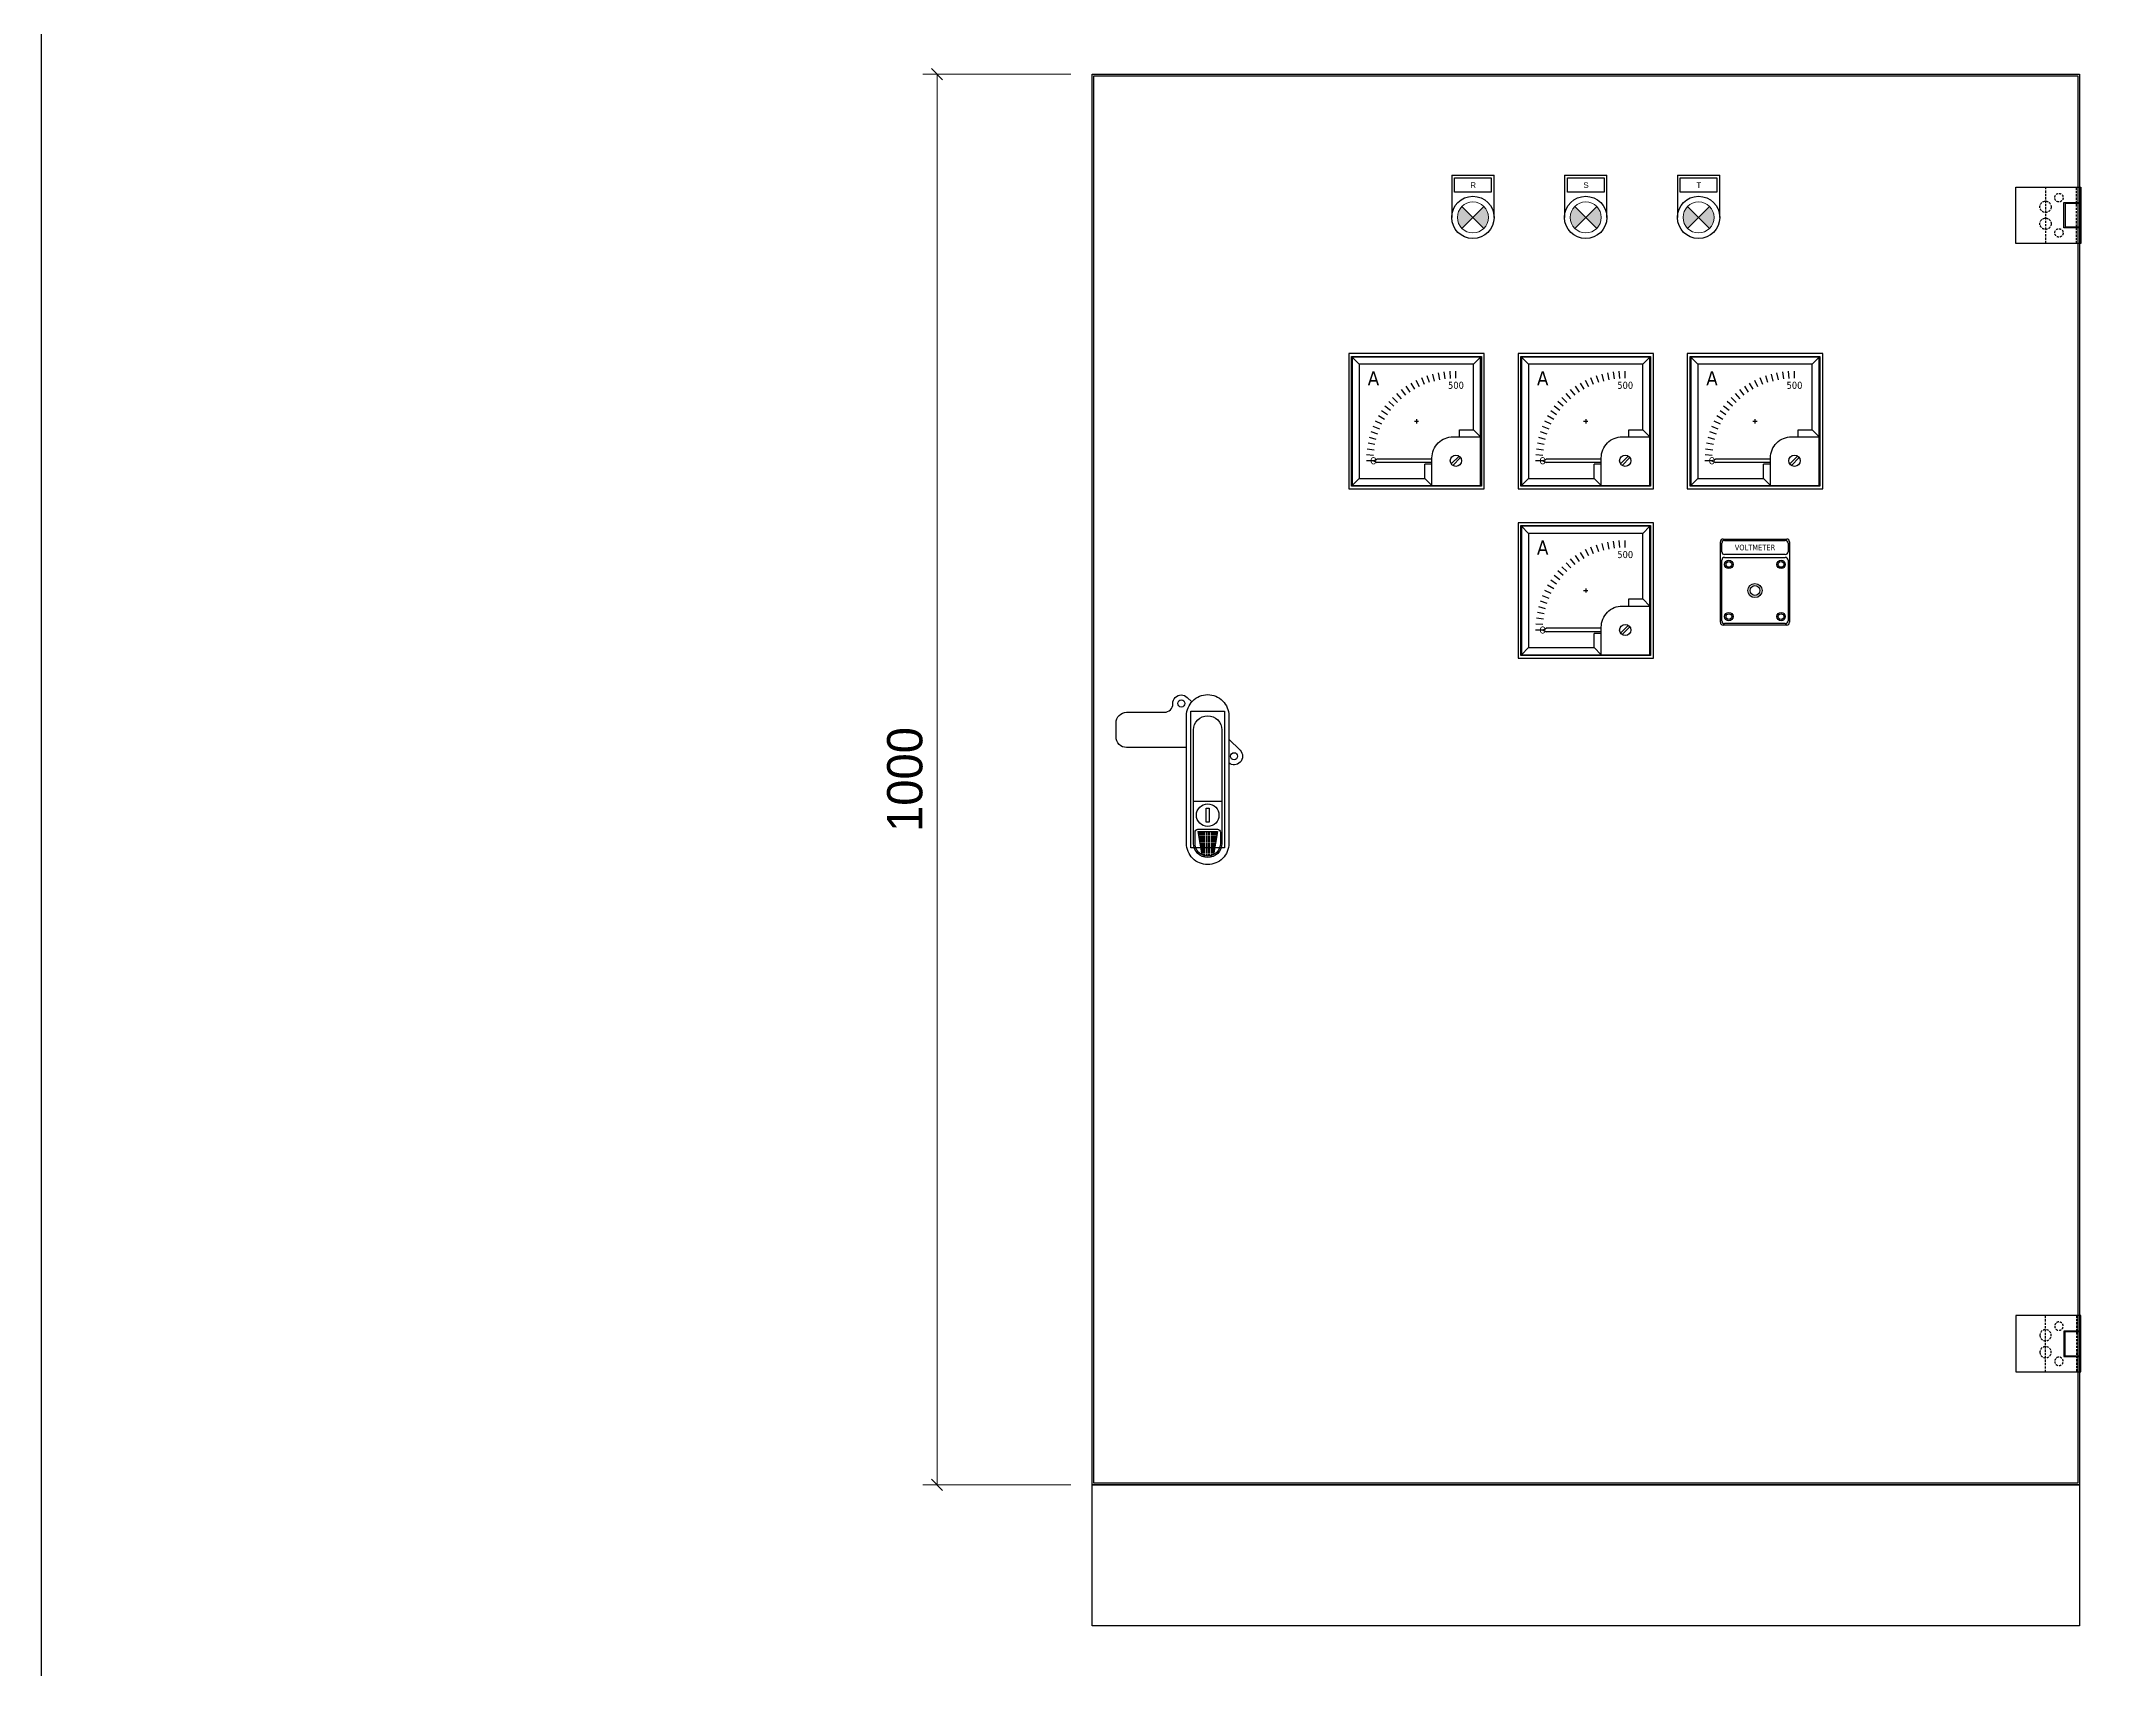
# Model space of a CAD drawing. Header units: millimetres. Extents: x 0 to 4277, y 0 to 3024.
# Drawn here: x 0 to 1470, y 1097 to 2250 of the extents above; entities that cross this region are included whole.
import ezdxf
from ezdxf.enums import TextEntityAlignment as Align

# ---------------------------------------------------------------- set-up
doc = ezdxf.new("R2010")
doc.units = ezdxf.units.MM
doc.linetypes.add('HIDDEN2', pattern=[4.7625, 3.175, -1.5875])
doc.layers.add('01', color=7, linetype='HIDDEN2')
doc.layers.add('DIM', color=253, linetype='Continuous')
doc.layers.add('07', color=5, linetype='Continuous', lineweight=5)
doc.styles.add('Arial', font='arial.ttf')
doc.styles.add('Arial-Black', font='txt')
doc.styles.add('Tahoma (Input Text)', font='tahoma.ttf')
doc.dimstyles.new('Dim-25', dxfattribs={"dimtxt": 25, "dimasz": 8, "dimexe": 10, "dimexo": 15, "dimgap": 10, "dimtad": 1, "dimdec": 0, "dimtxsty": 'Standard', "dimblk": 'OBLIQUE', "dimcen": 10, "dimclrd": 5, "dimclre": 5, "dimclrt": 3, "dimazin": 3, "dimtfac": 1, "dimtdec": 0, "dimtmove": 0, "dimatfit": 3, "dimldrblk": 'OBLIQUE', "dimlwd": 9, "dimlwe": 9})

# ---------------------------------------------------------------- blocks, each defined once
blk = doc.blocks.new('khungtenAsean2')
at = {"color": 7}
blk.add_lwpolyline([(0, 0), (2970, 0), (2970, -2100), (0, -2100)], close=True, dxfattribs=at)
at = {"color": 1, "style": 'Tahoma (Input Text)', "flags": 8}
for tag, p in [('#01', (137.1, -2021.3)), ('#03', (506.6, -2019.3)), ('#05', (1106.6, -2021.3)), ('#07', (1834.7, -2021.3)), ('#09', (2146.7, -2021.3)), ('#02', (98.5, -2081.3)), ('#04', (486.1, -2081.3)), ('#06', (1065.3, -2081.3)), ('#08', (1817.4, -2081.3)), ('#10', (2146.7, -2081.3))]:
    blk.add_attdef(tag, p, '', height=25, dxfattribs=at)
blk.add_attdef('#11', text='', height=25, dxfattribs=at).set_placement((2915, -2067.3), align=Align.CENTER)
blk = doc.blocks.new('Den XANH')
h = blk.add_hatch(color=5)
h.paths.add_polyline_path([(15, 15), (22.8, 7.2, 0.198912), (26, 15, 0.198912), (22.8, 22.8)])
h.paths.add_polyline_path([(15, 15), (7.2, 22.8, 0.198912), (4, 15, 0.198912), (7.2, 7.2)])
at = {"color": 7}
for p, q in [((0, 45), (30, 45)), ((0, 45), (0, 15)), ((30, 15), (30, 45))]:
    blk.add_line(p, q, dxfattribs=at)
blk.add_lwpolyline([(2, 43), (28, 43), (28, 33), (2, 33)], close=True, dxfattribs=at)
blk.add_circle((15, 15), 15, dxfattribs=at)
at = {"layer": '07', "color": 5, "linetype": 'Continuous', "lineweight": 5, "ltscale": 3}
for p, q in [((22.8, 22.8), (7.2, 7.2)), ((7.2, 22.8), (22.8, 7.2))]:
    blk.add_line(p, q, dxfattribs=at)
blk.add_circle((15, 15), 11, dxfattribs=at)
at = {"layer": '01', "color": 2, "linetype": 'Continuous', "lineweight": 5, "style": 'Arial-Black'}
blk.add_attdef('T-SP', text='', height=2.4, dxfattribs=at).set_placement((15.2, 36), align=Align.CENTER)
blk = doc.blocks.new('Den DO')
h = blk.add_hatch(color=1)
h.paths.add_polyline_path([(7.2, 7.2), (15, 15), (7.2, 22.8, 0.198912), (4, 15, 0.198912)])
h.paths.add_polyline_path([(26, 15, 0.198912), (22.8, 22.8), (15, 15), (22.8, 7.2, 0.198912)])
at = {"color": 7}
for p, q in [((0, 45), (30, 45)), ((0, 45), (0, 15)), ((30, 15), (30, 45))]:
    blk.add_line(p, q, dxfattribs=at)
blk.add_lwpolyline([(2, 43), (28, 43), (28, 33), (2, 33)], close=True, dxfattribs=at)
blk.add_circle((15, 15), 15, dxfattribs=at)
at = {"layer": '07', "color": 1, "linetype": 'Continuous', "lineweight": 5, "ltscale": 3}
for p, q in [((22.8, 22.8), (7.2, 7.2)), ((7.2, 22.8), (22.8, 7.2))]:
    blk.add_line(p, q, dxfattribs=at)
blk.add_circle((15, 15), 11, dxfattribs=at)
at = {"layer": '01', "color": 2, "linetype": 'Continuous', "lineweight": 5, "style": 'Arial-Black'}
blk.add_attdef('T-SP', text='', height=2.4, dxfattribs=at).set_placement((15.2, 36), align=Align.CENTER)
blk = doc.blocks.new('Den VANG')
h = blk.add_hatch(color=2)
h.paths.add_polyline_path([(22.8, 7.2, 0.198912), (26, 15, 0.198912), (22.8, 22.8), (15, 15)])
h.paths.add_polyline_path([(7.2, 7.2), (15, 15), (7.2, 22.8, 0.198912), (4, 15, 0.198912)])
at = {"color": 7}
for p, q in [((0, 45), (30, 45)), ((0, 45), (0, 15)), ((30, 15), (30, 45))]:
    blk.add_line(p, q, dxfattribs=at)
blk.add_lwpolyline([(2, 43), (28, 43), (28, 33), (2, 33)], close=True, dxfattribs=at)
blk.add_circle((15, 15), 15, dxfattribs=at)
at = {"layer": '07', "color": 2, "linetype": 'Continuous', "lineweight": 5, "ltscale": 3}
for p, q in [((22.8, 22.8), (7.2, 7.2)), ((7.2, 22.8), (22.8, 7.2))]:
    blk.add_line(p, q, dxfattribs=at)
blk.add_circle((15, 15), 11, dxfattribs=at)
at = {"layer": '01', "color": 2, "linetype": 'Continuous', "lineweight": 5, "style": 'Arial-Black'}
blk.add_attdef('T-SP', text='', height=2.4, dxfattribs=at).set_placement((15.2, 36), align=Align.CENTER)
blk = doc.blocks.new('Ampere-Meter-front')
at = {"color": 6}
for p, q in [((-40.5, 40.5), (-45.5, 45.5)), ((40.5, 40.5), (45.5, 45.5)), ((5.6, 26), (3.7, 30.7)), ((9.2, 27.4), (7.6, 32.1)), ((12.9, 28.5), (11.6, 33.3)), ((16.6, 29.4), (15.6, 34.3)), ((20.4, 30), (19.7, 35)), ((24.2, 30.4), (23.8, 35.4)), ((28, 30.5), (28, 35.5)), ((-13.4, 13.4), (-16.9, 16.9)), ((-10.6, 16), (-13.9, 19.7)), ((-7.6, 18.4), (-10.7, 22.4)), ((-4.5, 20.6), (-7.3, 24.8)), ((-1.2, 22.7), (-3.8, 27)), ((2.1, 24.5), (-0.1, 29)), ((-24.5, -2.1), (-29, 0.1)), ((-22.7, 1.2), (-27, 3.8)), ((-20.6, 4.5), (-24.8, 7.3)), ((-18.4, 7.6), (-22.4, 10.7)), ((-16, 10.6), (-19.7, 13.9)), ((-1.5, 0), (1.5, 0)), ((0, 1.5), (0, -1.5)), ((-28.5, -12.9), (-33.3, -11.6)), ((-27.4, -9.2), (-32.1, -7.6)), ((-26, -5.6), (-30.7, -3.7)), ((30.5, -11), (30.5, -6)), ((45.5, -11), (40.5, -6)), ((-30.5, -28), (-35.5, -28)), ((-30.5, -28), (-35.5, -28)), ((-30.4, -24.2), (-35.4, -23.8)), ((-30, -20.4), (-35, -19.7)), ((-29.4, -16.6), (-34.3, -15.6)), ((-30.5, -28), (-28.1, -26.8)), ((-30.5, -28), (-28.1, -29.2)), ((11, -26.8), (-28.1, -26.8)), ((11, -29.2), (-28.1, -29.2)), ((30.2, -24.7), (24.7, -30.2)), ((31.3, -25.8), (25.8, -31.3)), ((-40.5, -40.5), (-45.5, -45.5)), ((11, -30.5), (6, -30.5)), ((11, -45.5), (6, -40.5))]:
    blk.add_line(p, q, dxfattribs=at)
for points in [[(-48, -48), (48, -48), (48, 48), (-48, 48)], [(-45.5, -45.5), (45.5, -45.5), (45.5, 45.5), (-45.5, 45.5)]]:
    blk.add_lwpolyline(points, close=True, dxfattribs=at)
for points in [[(40.5, -6), (40.5, 40.5), (-40.5, 40.5), (-40.5, -40.5), (6, -40.5)], [(30.5, -6), (40.5, -6)], [(6, -40.5), (6, -30.5)]]:
    blk.add_lwpolyline(points, dxfattribs=at)
blk.add_lwpolyline([(11, -45.5), (11, -26, -0.414214), (26, -11), (45.5, -11)], format="xyb", dxfattribs=at)
blk.add_circle((28, -28), 4, dxfattribs=at)
at = {"color": 6, "style": 'Tahoma (Input Text)'}
for tag, height, p in [('BEW-96', 10, (-30.5, 30.5)), ('MAX', 5, (28, 25.5)), ('O', 5, (-30.5, -28))]:
    blk.add_attdef(tag, text='', height=height, dxfattribs=at).set_placement(p, align=Align.MIDDLE_CENTER)
blk = doc.blocks.new('A$C2CD672AE')
at = {"color": 6}
for p, q in [((0, 2), (0, 59)), ((2, 61), (47, 61)), ((3, 60), (46, 60)), ((49, 59), (49, 2)), ((1, 52), (1, 58)), ((1, 3), (1, 46)), ((46, 50), (3, 50)), ((3, 48), (46, 48)), ((48, 58), (48, 52)), ((48, 46), (48, 3)), ((47, 0), (2, 0)), ((46, 1), (3, 1))]:
    blk.add_line(p, q, dxfattribs=at)
for centre, radius in [((6, 43), 2), ((43, 43), 2), ((24.5, 24.5), 3.5), ((6, 6), 2), ((43, 6), 2)]:
    blk.add_circle(centre, radius, dxfattribs=at)
for centre, start, end in [((2, 59), 90, 180), ((3, 58), 90, 180), ((46, 58), 0, 90), ((47, 59), 0, 90), ((3, 52), 180, 270), ((3, 46), 90, 180), ((46, 52), 270, 0), ((46, 46), 0, 90), ((2, 2), 180, 270), ((3, 3), 180, 270), ((46, 3), 270, 0), ((47, 2), 270, 0)]:
    blk.add_arc(centre, 2, start, end, dxfattribs=at)
at = {"color": 6, "insert": (24.5, 55), "char_height": 4, "width": 47, "attachment_point": 5}
blk.add_mtext('{\\fTahoma|b0|i0|c0|p34;VOLTMETER}', dxfattribs=at)
blk = doc.blocks.new('*D1')
at = {"color": 0, "linetype": 'ByBlock', "lineweight": -2}
for p, q in [((638.9, 2223.2), (630.9, 2231.2)), ((630.9, 1231.2), (638.9, 1223.2))]:
    blk.add_line(p, q, dxfattribs=at)
at = {"layer": 'Defpoints', "color": 0, "transparency": 16777216}
for p in [(744.8, 2227.2), (634.9, 1227.2), (744.8, 1227.2)]:
    blk.add_point(p, dxfattribs=at)
at = {"layer": 'DIM', "color": 5, "lineweight": 9, "transparency": 16777216}
for p, q in [((729.8, 2227.2), (624.9, 2227.2)), ((634.9, 2227.2), (634.9, 1227.2)), ((729.8, 1227.2), (624.9, 1227.2))]:
    blk.add_line(p, q, dxfattribs=at)
at = {"layer": 'DIM', "color": 3, "transparency": 16777216, "insert": (612.2, 1727.2), "char_height": 25, "attachment_point": 5, "rotation": 90}
blk.add_mtext('1000', dxfattribs=at)
blk = doc.blocks.new('_Oblique')
at = {"color": 0, "linetype": 'ByBlock', "lineweight": -2}
blk.add_line((-0.5, -0.5), (0.5, 0.5), dxfattribs=at)
blk = doc.blocks.new('AB301-2-1')
at = {"linetype": 'Continuous'}
h = blk.add_hatch(dxfattribs=at)
h.set_pattern_fill('ACAD_ISO09W100', color=1, scale=0.2)
h.set_pattern_definition([(0, (-368.0181, 398.3814), (0, 1), [4.8, -0.6, 1.2, -0.6, 1.2, -0.6])])
h.paths.add_polyline_path([(-4.1, -88.5, 0.118404), (0, -89.5, 0.118404), (4.1, -88.5), (7, -72), (-7, -72)])
at = {"color": 1, "linetype": 'Continuous'}
for p, q in [((-10, -50.5), (10, -50.5)), ((-7, -72), (7, -72)), ((-7, -72), (-4.1, -88.5)), ((7, -72), (4.1, -88.5))]:
    blk.add_line(p, q, dxfattribs=at)
for points in [[(-15, -12.5), (-57.5, -12.5, -0.414214), (-65, -5), (-65, 5, -0.414214), (-57.5, 12.5), (-30.7, 12.5, 0.414214), (-24.7, 18.5), (-24.7, 18.7)], [(-24.7, 18.7, -0.198912), (-23, 23), (-23, 23, -0.414214), (-14.5, 23), (-11.3, 19.8)], [(15, -6.5), (23, -14.5, -0.414214), (23, -23), (23, -23, -0.381561), (15, -23.4, -0.381561)]]:
    blk.add_lwpolyline(points, format="xyb", dxfattribs=at)
for points in [[(0, 25), (0, 25, -0.414214), (15, 10), (15, -80.5, -0.414214), (0, -95.5), (0, -95.5, -0.414214), (-15, -80.5), (-15, 10, -0.414214)], [(0, 10, -0.414214), (10, 0), (10, -80.5, -0.414214), (0, -90.5, -0.414214), (-10, -80.5), (-10, 0, -0.414214)], [(9, -72.5), (9, -80.5, -0.414214), (0, -89.5, -0.414214), (-9, -80.5), (-9, -72.5, -0.414214), (-7, -70.5), (7, -70.5, -0.414214)]]:
    blk.add_lwpolyline(points, format="xyb", close=True, dxfattribs=at)
at = {"color": 2, "linetype": 'Continuous'}
blk.add_lwpolyline([(-12, 13.3), (12, 13.3), (12, -83.7), (-12, -83.7)], close=True, dxfattribs=at)
at = {"color": 1, "linetype": 'Continuous'}
blk.add_lwpolyline([(-1, -55.5), (1, -55.5), (1, -65.5), (-1, -65.5)], close=True, dxfattribs=at)
for centre, radius in [((-18.7, 18.7), 2.5), ((18.7, -18.7), 2.5), ((0, -60.5), 8)]:
    blk.add_circle(centre, radius, dxfattribs=at)
blk = doc.blocks.new('HL044-1.3-C')
at = {"color": 1, "linetype": 'HIDDEN2', "ltscale": 0.5}
for p, q in [((-25, 40), (-25, 0)), ((-3, 0), (-3, 40))]:
    blk.add_line(p, q, dxfattribs=at)
at = {"color": 1}
for p, q in [((-12, 29), (0, 29)), ((-12, 11), (-12, 29)), ((-11, 28.5), (0, 28.5)), ((-11, 28.5), (-11, 11.5)), ((0, 11), (-12, 11)), ((0, 11.5), (-11, 11.5))]:
    blk.add_line(p, q, dxfattribs=at)
blk.add_lwpolyline([(-46, 40), (0, 40), (0, 0), (-46, 0)], close=True, dxfattribs=at)
at = {"color": 1, "linetype": 'HIDDEN2', "ltscale": 0.5}
for centre, radius in [((-25, 26), 4), ((-15.5, 32.5), 3), ((-25, 14), 4), ((-15.5, 7.5), 3)]:
    blk.add_circle(centre, radius, dxfattribs=at)

msp = doc.modelspace()

# ---------------------------------------------------------------- linework, layer by layer
for points in [[(744.8, 2227.2), (1444.8, 2227.2), (1444.8, 1227.2), (744.8, 1227.2)], [(746, 2226), (1443.6, 2226), (1443.6, 1228.4), (746, 1228.4)], [(744.8, 1227.2), (1444.8, 1227.2), (1444.8, 1127.2), (744.8, 1127.2)]]:
    msp.add_lwpolyline(points, close=True)
at = {"color": 2}
for points in [[(928.8, 2027.2), (1020.8, 2027.2), (1020.8, 1935.2), (928.8, 1935.2)], [(1048.8, 2027.2), (1140.8, 2027.2), (1140.8, 1935.2), (1048.8, 1935.2)], [(1168.8, 2027.2), (1260.8, 2027.2), (1260.8, 1935.2), (1168.8, 1935.2)], [(1048.8, 1907.2), (1140.8, 1907.2), (1140.8, 1815.2), (1048.8, 1815.2)]]:
    msp.add_lwpolyline(points, close=True, dxfattribs=at)
for centre, radius in [((1196.3, 1879.7), 3), ((1233.3, 1879.7), 3), ((1214.8, 1861.2), 5), ((1196.3, 1842.7), 3), ((1233.3, 1842.7), 3)]:
    msp.add_circle(centre, radius, dxfattribs=at)

# ---------------------------------------------------------------- block references
at = {"xscale": 1.440000000002328, "yscale": 1.440000000002328, "zscale": 1.440000000002328}
msp.add_blockref('khungtenAsean2', (0, 3024), dxfattribs=at)
at = {"color": 7}
ref = msp.add_blockref('Den DO', (999.8, 2110.7), dxfattribs=at)
ref.add_attrib('T-SP', 'R', dxfattribs={"layer": '01', "color": 2, "linetype": 'Continuous', "lineweight": 5, "height": 4, "style": 'Arial'}).set_placement((1015, 2146.6), align=Align.CENTER)
ref = msp.add_blockref('Den VANG', (1079.8, 2110.7), dxfattribs=at)
ref.add_attrib('T-SP', 'S', dxfattribs={"layer": '01', "color": 2, "linetype": 'Continuous', "lineweight": 5, "height": 4, "style": 'Arial'}).set_placement((1095, 2146.6), align=Align.CENTER)
ref = msp.add_blockref('Den XANH', (1159.8, 2110.7), dxfattribs=at)
ref.add_attrib('T-SP', 'T', dxfattribs={"layer": '01', "color": 2, "linetype": 'Continuous', "lineweight": 5, "height": 4, "style": 'Arial'}).set_placement((1175, 2146.6), align=Align.CENTER)
for name, p in [('HL044-1.3-C', (1445.8, 2107.2)), ('AB301-2-1', (826.8, 1762.4))]:
    msp.add_blockref(name, p)
at = {"color": 7, "lineweight": -3}
ref = msp.add_blockref('Ampere-Meter-front', (974.8, 1981.2), dxfattribs=at)
ref.add_attrib('BEW-96', 'A', dxfattribs={"height": 10, "style": 'Tahoma (Input Text)'}).set_placement((944.3, 2011.7), align=Align.MIDDLE_CENTER)
ref.add_attrib('O', 'O', dxfattribs={"height": 5, "style": 'Tahoma (Input Text)'}).set_placement((944.3, 1953.2), align=Align.MIDDLE_CENTER)
ref.add_attrib('MAX', '500', dxfattribs={"height": 5, "style": 'Tahoma (Input Text)'}).set_placement((1002.8, 2006.7), align=Align.MIDDLE_CENTER)
ref = msp.add_blockref('Ampere-Meter-front', (1094.8, 1981.2), dxfattribs=at)
ref.add_attrib('BEW-96', 'A', dxfattribs={"height": 10, "style": 'Tahoma (Input Text)'}).set_placement((1064.3, 2011.7), align=Align.MIDDLE_CENTER)
ref.add_attrib('O', 'O', dxfattribs={"height": 5, "style": 'Tahoma (Input Text)'}).set_placement((1064.3, 1953.2), align=Align.MIDDLE_CENTER)
ref.add_attrib('MAX', '500', dxfattribs={"height": 5, "style": 'Tahoma (Input Text)'}).set_placement((1122.8, 2006.7), align=Align.MIDDLE_CENTER)
ref = msp.add_blockref('Ampere-Meter-front', (1214.8, 1981.2), dxfattribs=at)
ref.add_attrib('BEW-96', 'A', dxfattribs={"height": 10, "style": 'Tahoma (Input Text)'}).set_placement((1184.3, 2011.7), align=Align.MIDDLE_CENTER)
ref.add_attrib('O', 'O', dxfattribs={"height": 5, "style": 'Tahoma (Input Text)'}).set_placement((1184.3, 1953.2), align=Align.MIDDLE_CENTER)
ref.add_attrib('MAX', '500', dxfattribs={"height": 5, "style": 'Tahoma (Input Text)'}).set_placement((1242.8, 2006.7), align=Align.MIDDLE_CENTER)
ref = msp.add_blockref('Ampere-Meter-front', (1094.8, 1861.2), dxfattribs=at)
ref.add_attrib('BEW-96', 'A', dxfattribs={"height": 10, "style": 'Tahoma (Input Text)'}).set_placement((1064.3, 1891.7), align=Align.MIDDLE_CENTER)
ref.add_attrib('O', 'O', dxfattribs={"height": 5, "style": 'Tahoma (Input Text)'}).set_placement((1064.3, 1833.2), align=Align.MIDDLE_CENTER)
ref.add_attrib('MAX', '500', dxfattribs={"height": 5, "style": 'Tahoma (Input Text)'}).set_placement((1122.8, 1886.7), align=Align.MIDDLE_CENTER)
at = {"color": 2}
msp.add_blockref('A$C2CD672AE', (1190.3, 1836.7), dxfattribs=at)
at = {"xscale": -1, "rotation": 180}
msp.add_blockref('HL044-1.3-C', (1445.8, 1347.2), dxfattribs=at)

# ---------------------------------------------------------------- dimensions: what is measured, and where the dimension line sits
at = {"layer": 'DIM'}
dim = msp.add_linear_dim(base=(634.9, 1227.2), p1=(744.8, 2227.2), p2=(744.8, 1227.2), angle=90, dimstyle='Dim-25', dxfattribs=at)
dim.commit()
dim.dimension.update_dxf_attribs({"geometry": '*D1', "text_midpoint": (612.2, 1727.2)})

doc.saveas('drawing.dxf')
